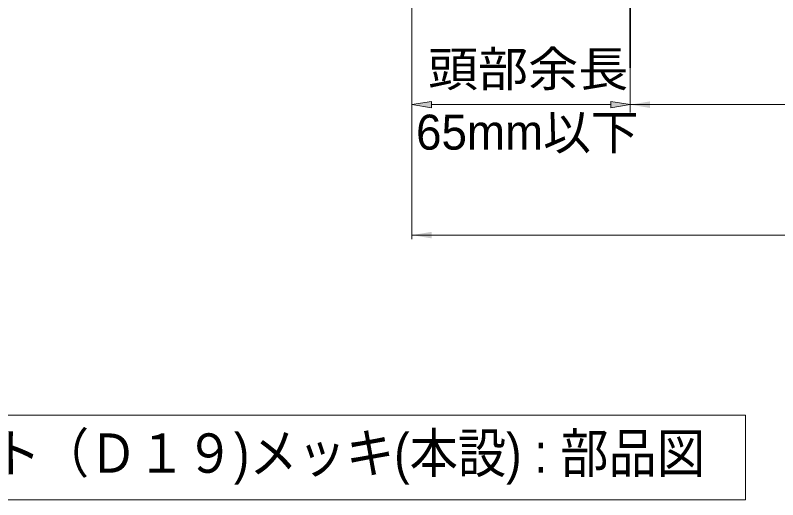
# Model space of a CAD drawing. Units: millimetres at full size, sheet at 1:2; details may follow other scales. Extents: x 2216 to 3898, y 1025 to 2213.
# Drawn here: x 2399 to 2593.3, y 1650.8 to 1774.2 of the extents above; entities that cross this region are included whole.
import ezdxf
from ezdxf.enums import TextEntityAlignment as Align

# ---------------------------------------------------------------- set-up
doc = ezdxf.new("R2010")
doc.units = ezdxf.units.MM
doc.header["$LTSCALE"] = 2
for name, color, linetype, lineweight in [('1外形線', 7, 'Continuous', 35), ('6寸法線', 4, 'Continuous', 13), ('7 枠・タイトル', 7, 'Continuous', 13)]:
    doc.layers.add(name, color=color, linetype=linetype, lineweight=lineweight)
doc.styles.add('ＭＳ Ｐゴシック', font='')
doc.styles.get('ＭＳ Ｐゴシック').set_extended_font_data('MS PGothic')

# ---------------------------------------------------------------- blocks, each defined once
blk = doc.blocks.new('filled_arrow')
at = {"color": 0, "linetype": 'Continuous', "lineweight": -2}
blk.add_solid([(7.5, 1.25), (0, 0), (7.5, -1.25)], dxfattribs=at)

msp = doc.modelspace()

# ---------------------------------------------------------------- hatches: boundary and pattern name
at = {"layer": '6寸法線'}
for points in [[(2505.051, 1752.235), (2505.051, 1750.568), (2500.051, 1751.401)], [(2550.687, 1752.235), (2550.687, 1750.568), (2555.687, 1751.401)]]:
    msp.add_hatch(color=256, dxfattribs=at).paths.add_polyline_path(points)

# ---------------------------------------------------------------- linework, layer by layer
at = {"layer": '1外形線'}
msp.add_line((2555.693, 1760.774), (2555.697, 1852.7), dxfattribs=at)
at = {"layer": '6寸法線'}
for p, q in [((2500.051, 1875.662), (2500.051, 1717.17)), ((2500.051, 1873.725), (2500.051, 1749.401)), ((2555.687, 1761.221), (2555.687, 1749.401)), ((2555.687, 1760.703), (2555.687, 1750.401)), ((2505.051, 1751.401), (2550.687, 1751.401)), ((2555.687, 1751.401), (2754.925, 1751.401)), ((2500.051, 1718.17), (3736.718, 1718.17))]:
    msp.add_line(p, q, dxfattribs=at)
for points in [[(2505.051, 1752.235), (2505.051, 1750.568), (2500.051, 1751.401)], [(2550.687, 1752.235), (2550.687, 1750.568), (2555.687, 1751.401)]]:
    msp.add_lwpolyline(points, close=True, dxfattribs=at)
at = {"layer": '7 枠・タイトル'}
for p, q in [((2287.432, 1672.334), (2585.047, 1672.334)), ((2585.047, 1672.334), (2585.047, 1650.763)), ((2287.432, 1650.763), (2585.047, 1650.763))]:
    msp.add_line(p, q, dxfattribs=at)

# ---------------------------------------------------------------- block references
at = {"layer": '6寸法線', "xscale": 0.667, "yscale": 0.667}
for p in [(2555.687, 1751.401), (2500.051, 1718.17)]:
    msp.add_blockref('filled_arrow', p, dxfattribs=at)

# ---------------------------------------------------------------- texts
at = {"layer": '6寸法線', "style": 'ＭＳ Ｐゴシック', "width": 1.05}
msp.add_text('頭部余長', height=8.908, dxfattribs=at).set_placement((2504.136, 1753.381), align=Align.BOTTOM_LEFT)
at = {"layer": '6寸法線', "style": 'ＭＳ Ｐゴシック'}
msp.add_text('65mm以下', height=8.908, dxfattribs=at).set_placement((2501.109, 1737.271), align=Align.BOTTOM_LEFT)
at = {"layer": '7 枠・タイトル', "style": 'ＭＳ Ｐゴシック', "width": 0.9}
msp.add_text('ＳＴロックボルト（Ｄ１９)メッキ(本設) : 部品図', height=10.02, dxfattribs=at).set_placement((2307.104, 1654.626), align=Align.BOTTOM_LEFT)

doc.saveas('drawing.dxf')
